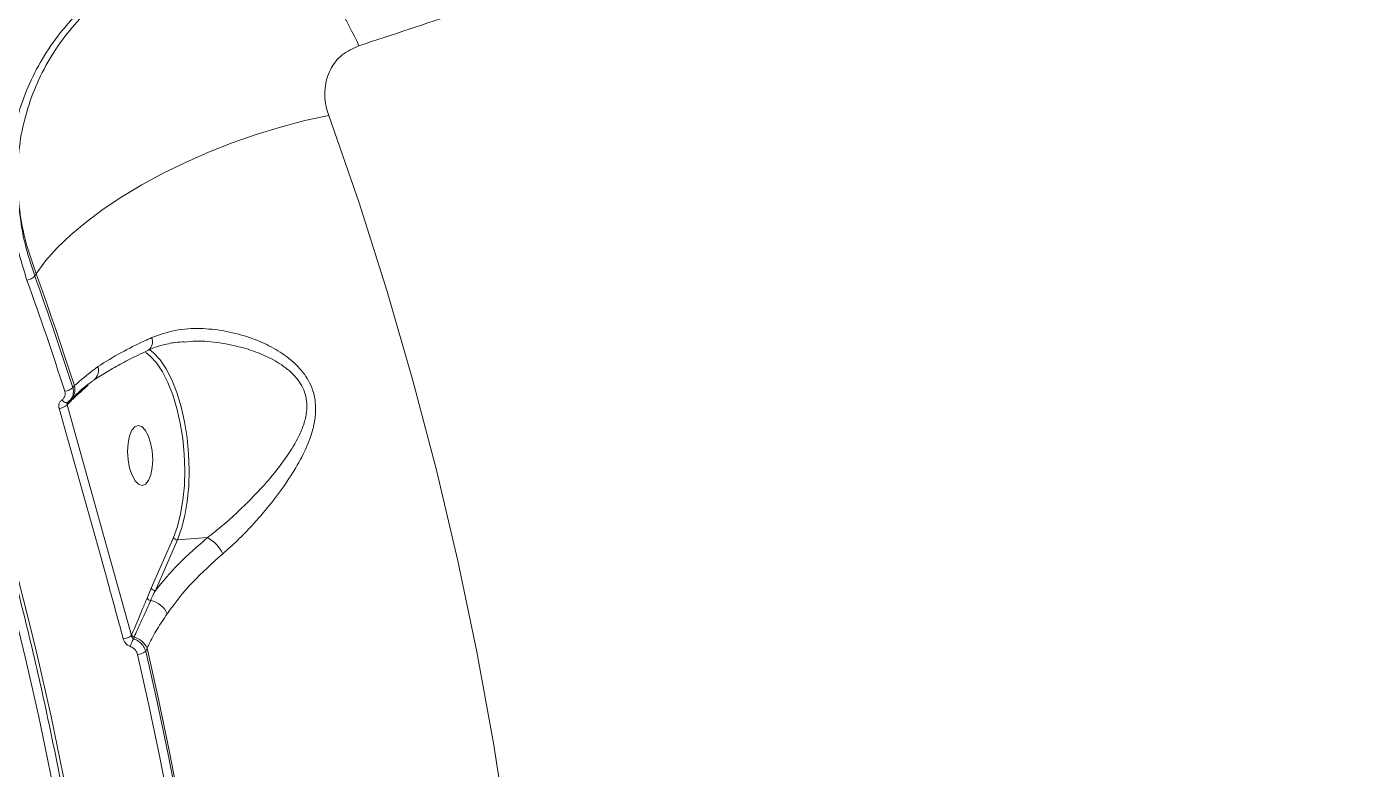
# Model space of a CAD drawing. Header units: millimetres. Extents: x -8607 to 7621, y -5747 to 4382.
# Drawn here: x 5520 to 5717.6, y -117.5 to -6.4 of the extents above; entities that cross this region are included whole.
import ezdxf

# ---------------------------------------------------------------- set-up
doc = ezdxf.new("R2010")
doc.units = ezdxf.units.MM
doc.layers.add('DIKOM_ОБЪЕКТ', color=7, linetype='Continuous')

msp = doc.modelspace()

# ---------------------------------------------------------------- linework, layer by layer
at = {"layer": 'DIKOM_ОБЪЕКТ', "color": 7, "linetype": 'Continuous', "lineweight": 15}
for p, q in [((5521.431, -43.36), (5521.225, -43.715)), ((5526.904, -60.376), (5527.149, -60.138)), ((5526.198, -62.824), (5526.065, -62.955)), ((5526.065, -62.955), (5535.672, -97.459)), ((5526.119, -62.614), (5526.136, -62.604)), ((5526.135, -62.602), (5526.172, -62.572)), ((5526.428, -62.323), (5526.172, -62.572)), ((5526.452, -62.348), (5526.645, -62.159)), ((5538.649, -90.383), (5541.956, -82.811)), ((5547.053, -82.832), (5542.566, -83.161)), ((5542.566, -83.161), (5539.258, -90.733)), ((5538.025, -91.875), (5538.649, -90.383)), ((5535.672, -97.459), (5535.708, -97.378)), ((5536.089, -97.699), (5535.977, -97.956)), ((5538.017, -99.383), (5537.824, -99.815))]:
    msp.add_line(p, q, dxfattribs=at)
at = {"layer": 'DIKOM_ОБЪЕКТ', "color": 7, "linetype": 'Continuous', "lineweight": 15, "flags": 128}
for points in [[(5565.196, -19.683), (5561.615, -20.474), (5557.994, -21.432), (5554.364, -22.546), (5550.76, -23.807), (5547.213, -25.204), (5543.757, -26.723), (5540.423, -28.35), (5537.241, -30.072), (5534.24, -31.871), (5531.448, -33.733), (5528.891, -35.639), (5526.59, -37.572), (5524.568, -39.515), (5522.843, -41.451), (5521.431, -43.36)], [(5565.196, -19.683), (5569.734, -32.784), (5573.936, -46.001), (5577.801, -59.329), (5581.327, -72.759), (5584.511, -86.283), (5587.353, -99.896), (5589.85, -113.588), (5592, -127.353), (5593.804, -141.182), (5595.259, -155.07), (5596.366, -169.006), (5597.123, -182.985), (5597.53, -196.999), (5597.586, -211.039)], [(5527.149, -60.138), (5526.467, -58.029), (5525.775, -55.924), (5525.074, -53.821), (5524.364, -51.723), (5523.644, -49.627), (5522.916, -47.535), (5522.178, -45.446), (5521.431, -43.36)], [(5541.956, -82.811), (5542.56, -81.17), (5543.041, -79.296), (5543.39, -77.23), (5543.599, -75.018), (5543.663, -72.708), (5543.581, -70.35), (5543.354, -67.996), (5542.988, -65.698), (5542.49, -63.506), (5541.872, -61.468), (5541.147, -59.628), (5540.331, -58.028), (5539.441, -56.701), (5538.498, -55.677), (5537.829, -55.161)], [(5538.319, -54.653), (5538.999, -55.179), (5539.972, -56.235), (5540.89, -57.603), (5541.731, -59.254), (5542.479, -61.151), (5543.117, -63.253), (5543.63, -65.514), (5544.007, -67.884), (5544.241, -70.311), (5544.326, -72.743), (5544.26, -75.125), (5544.045, -77.406), (5543.685, -79.536), (5543.188, -81.469), (5542.566, -83.161)], [(5525.289, -62.242), (5525.406, -62.367), (5525.529, -62.474), (5525.654, -62.557), (5525.777, -62.616), (5525.894, -62.647), (5526.001, -62.65), (5526.095, -62.625), (5526.135, -62.602)], [(5535.417, -72.437), (5535.19, -71.213), (5535.108, -69.935), (5535.178, -68.706), (5535.394, -67.625), (5535.74, -66.78), (5536.186, -66.239), (5536.697, -66.047), (5537.232, -66.218), (5537.746, -66.739), (5538.199, -67.567), (5538.554, -68.637), (5538.781, -69.86), (5538.864, -71.138), (5538.794, -72.367), (5538.577, -73.448), (5538.232, -74.293), (5537.785, -74.834), (5537.274, -75.026), (5536.74, -74.855), (5536.225, -74.334), (5535.772, -73.506), (5535.417, -72.437)], [(5546.975, -161.572), (5546.089, -153.832), (5545.085, -146.112), (5543.964, -138.414), (5542.726, -130.738), (5541.37, -123.087), (5539.897, -115.462), (5538.308, -107.865), (5536.603, -100.297)], [(5537.824, -99.815), (5539.533, -107.4), (5541.125, -115.014), (5542.601, -122.656), (5543.96, -130.324), (5545.201, -138.017), (5546.325, -145.732), (5547.331, -153.47), (5548.219, -161.227)], [(5548.465, -161.105), (5547.574, -153.308), (5546.565, -145.532), (5545.436, -137.777), (5544.189, -130.045), (5542.823, -122.339), (5541.339, -114.658), (5539.737, -107.006), (5538.017, -99.383)]]:
    msp.add_lwpolyline(points, dxfattribs=at)
at = {"layer": 'DIKOM_ОБЪЕКТ', "color": 7, "linetype": 'Continuous', "lineweight": 15}
for centre, radius, start, end in [((5039.395, -213.91), 493.564, 352.95954, 26.25486), ((5039.617, -214.205), 495.214, 352.9651, 26.2493), ((5505.734, -39.495), 70.769, 25.27322, 35.54394), ((5519.823, -42.442), 1.893, 276.61068, 317.74225), ((5050.775, -213.57), 498.855, 17.81516, 19.83252), ((5050.908, -213.341), 499.97, 17.81516, 19.83252), ((5537.137, -53.496), 1.695, 309.79856, 20.0006), ((5528.821, -57.793), 1.934, 308.76744, 16.628), ((5525.551, -59.078), 1.876, 274.8079, 316.18403), ((5525.13, -60.708), 2.098, 316.22404, 15.77653), ((5524.768, -61.682), 1.817, 272.77076, 315.52354), ((5526.597, -62.721), 0.411, 135.64897, 194.43531), ((5542.522, -82.532), 0.63, 206.21858, 274.02549), ((5544.625, -87.428), 5.197, 24.84125, 62.15505), ((5539.214, -90.104), 0.63, 206.21858, 274.02549), ((5538.588, -91.579), 0.636, 207.73153, 267.61477), ((5537.742, -95.787), 3.666, 25.59323, 77.08257), ((5534.367, -96.068), 1.908, 272.69257, 313.18394), ((5540.841, -100.523), 5.5, 152.17651, 165.14258), ((5536.251, -97.12), 0.602, 205.35492, 254.38565), ((5535.275, -100.577), 2.991, 23.53327, 74.19998), ((5536.583, -98.46), 1.837, 270.64077, 312.49356)]:
    msp.add_arc(centre, radius, start, end, dxfattribs=at)
for points, knots in [([(5979.519, 303.035), (5979.196, 301.545), (5978.121, 296.602), (5975.137, 287.8), (5970.6, 276.668), (5965.672, 266.731), (5960.895, 258.181), (5956.613, 251.105), (5951.954, 243.941), (5946.943, 236.73), (5941.599, 229.492), (5935.925, 222.226), (5929.902, 214.905), (5923.55, 207.556), (5916.887, 200.197), (5908.777, 191.626), (5898.999, 181.816), (5887.459, 170.899), (5875.404, 160.105), (5863.054, 149.606), (5850.331, 139.305), (5837.369, 129.287), (5823.658, 119.157), (5809.193, 108.945), (5794.045, 98.739), (5778.639, 88.822), (5763.24, 79.344), (5747.729, 70.21), (5732.254, 61.484), (5716.201, 52.822), (5699.588, 44.26), (5682.52, 35.887), (5665.483, 27.938), (5648.752, 20.522), (5632.186, 13.557), (5615.926, 7.08), (5600.091, 1.128), (5584.7, -4.35), (5574.722, -7.636), (5569.728, -9.281)], [0, 0, 0, 0, 0.0148677, 0.0493362, 0.0839666, 0.1187085, 0.1394457, 0.1601829, 0.1810161, 0.2018492, 0.2223988, 0.2429483, 0.2635911, 0.2842339, 0.3047212, 0.3252314, 0.3558504, 0.3865461, 0.4163259, 0.4461761, 0.4748659, 0.5036186, 0.5318887, 0.5625578, 0.5933036, 0.6231317, 0.6530303, 0.6817663, 0.7105651, 0.7388804, 0.7696257, 0.8004477, 0.8303496, 0.8603219, 0.8891283, 0.9179977, 0.946382, 0.9731658, 1, 1, 1, 1]), ([(5517.373, -29.591), (5517.455, -27.683), (5517.607, -24.166), (5518.743, -19.26), (5520.361, -14.843), (5522.563, -10.69), (5525.327, -6.85), (5528.604, -3.351), (5532.36, -0.218), (5536.574, 2.493), (5541.153, 4.808), (5544.479, 5.962), (5546.14, 6.538)], [0, 0, 0, 0, 0.1166812, 0.2150846, 0.3137979, 0.4122009, 0.510061, 0.6082268, 0.7060845, 0.8039539, 0.9021323, 1, 1, 1, 1]), ([(5546.711, 6.172), (5545.087, 5.608), (5541.834, 4.479), (5537.355, 2.211), (5533.234, -0.446), (5529.562, -3.518), (5526.36, -6.948), (5523.66, -10.714), (5521.511, -14.787), (5519.933, -19.12), (5518.826, -23.932), (5518.682, -27.381), (5518.604, -29.253)], [0, 0, 0, 0, 0.0977724, 0.195857, 0.2936314, 0.3914579, 0.4895939, 0.587424, 0.6858965, 0.7846799, 0.8831543, 1, 1, 1, 1]), ([(5483.174, 4.911), (5484.131, 2.963), (5486.909, -2.692), (5491.29, -12.156), (5496.219, -23.518), (5500.853, -35.006), (5505.195, -46.61), (5509.24, -58.324), (5512.988, -70.142), (5516.435, -82.057), (5519.58, -94.063), (5522.421, -106.154), (5524.957, -118.322), (5527.187, -130.562), (5529.108, -142.866), (5530.721, -155.227), (5532.023, -167.64), (5533.015, -180.098), (5533.696, -192.593), (5534.066, -205.118), (5534.124, -217.668), (5533.87, -230.234), (5533.305, -242.811), (5532.426, -255.391), (5531.44, -265.935), (5530.706, -272.281), (5530.457, -274.438)], [0, 0, 0, 0, 0.0228181, 0.0662199, 0.1096223, 0.1530249, 0.1964274, 0.2398298, 0.2832323, 0.3266346, 0.3700369, 0.4134391, 0.4568412, 0.5002431, 0.5436449, 0.5870465, 0.630448, 0.6738492, 0.7172503, 0.7606512, 0.8040518, 0.8474522, 0.8908524, 0.9342523, 0.977652, 1, 1, 1, 1]), ([(5569.728, -9.281), (5568.837, -9.683), (5567.025, -10.5), (5565.274, -12.827), (5564.48, -15.63), (5564.655, -18.017), (5565.087, -19.347), (5565.196, -19.683)], [0, 0, 0, 0, 0.2187085, 0.4447818, 0.6794098, 0.9191985, 1, 1, 1, 1]), ([(5520.041, -44.323), (5519.289, -41.898), (5518.152, -38.23), (5517.477, -33.298), (5517.408, -30.829), (5517.373, -29.591)], [0, 0, 0, 0, 0.4927604, 0.7454691, 1, 1, 1, 1]), ([(5521.431, -43.36), (5520.876, -41.768), (5519.785, -38.636), (5518.842, -33.895), (5518.684, -30.806), (5518.604, -29.253)], [0, 0, 0, 0, 0.3395438, 0.667762, 1, 1, 1, 1]), ([(5518.604, -29.253), (5518.726, -31.619), (5518.912, -35.198), (5520.007, -40.05), (5520.818, -42.491), (5521.225, -43.715)], [0, 0, 0, 0, 0.4928082, 0.7454985, 1, 1, 1, 1]), ([(5530.674, -57.239), (5531.799, -56.538), (5533.88, -55.243), (5536.763, -53.807), (5538.373, -53.078), (5538.73, -52.917)], [0, 0, 0, 0, 0.4786869, 0.8843747, 1, 1, 1, 1]), ([(5538.73, -52.917), (5539.871, -52.508), (5542.199, -51.674), (5544.883, -51.535), (5547.47, -51.615), (5549.958, -51.907), (5553.284, -52.803), (5556.305, -54.083), (5558.592, -55.469), (5560.347, -56.947), (5561.517, -58.278), (5562.385, -59.689), (5562.947, -61.107), (5563.242, -62.623), (5563.272, -64.341), (5562.968, -66.254), (5562.175, -68.749), (5560.777, -71.635), (5558.733, -74.871), (5556.347, -78.049), (5553.913, -80.86), (5551.553, -83.294), (5550.083, -84.591), (5549.341, -85.244)], [0, 0, 0, 0, 0.07129456, 0.14548305, 0.15108951, 0.21660779, 0.28345134, 0.33709108, 0.39168546, 0.42501799, 0.45895572, 0.48587327, 0.51344934, 0.5404095, 0.56809058, 0.60421164, 0.64125135, 0.70234811, 0.76499262, 0.83029754, 0.89690598, 0.94800648, 1, 1, 1, 1]), ([(5530.055, -59.301), (5530.151, -59.232), (5530.812, -58.76), (5532.293, -57.859), (5534.515, -56.614), (5536.511, -55.593), (5537.822, -55.002), (5538.229, -54.819)], [0, 0, 0, 0, 0.0460502, 0.3184573, 0.5948296, 0.8741925, 1, 1, 1, 1]), ([(5538.209, -54.811), (5538.245, -54.792), (5538.85, -54.461), (5540.204, -54.056), (5541.957, -53.636), (5543.124, -53.566), (5543.563, -53.54)], [0, 0, 0, 0, 0.02312271, 0.38940232, 0.77052021, 1, 1, 1, 1]), ([(5547.053, -82.832), (5547.8, -82.246), (5549.306, -81.065), (5551.731, -78.889), (5554.291, -76.361), (5556.801, -73.556), (5559.021, -70.668), (5560.569, -68.136), (5561.509, -65.896), (5562.022, -63.783), (5561.879, -61.322), (5560.7, -59.224), (5559.236, -57.769), (5557.509, -56.519), (5555.229, -55.363), (5552.238, -54.324), (5548.912, -53.652), (5545.907, -53.348), (5544.156, -53.533), (5543.568, -53.596)], [0, 0, 0, 0, 0.0596027, 0.12019, 0.1963028, 0.2737792, 0.343636, 0.4149007, 0.4544467, 0.4949695, 0.5525463, 0.6100438, 0.646403, 0.6836886, 0.7446215, 0.8067904, 0.8830759, 0.9606811, 1, 1, 1, 1]), ([(5527.149, -60.138), (5527.264, -60.029), (5528.238, -59.105), (5529.532, -58.114), (5530.674, -57.239)], [0, 0, 0, 0, 0.1178594, 1, 1, 1, 1]), ([(5525.289, -62.242), (5525.399, -62.152), (5525.618, -61.971), (5525.775, -61.572), (5525.783, -61.216), (5525.725, -61.008), (5525.708, -60.947)], [0, 0, 0, 0, 0.29273574, 0.58510658, 0.87883793, 1, 1, 1, 1]), ([(5529.192, -60.024), (5528.454, -60.692), (5527.451, -61.601), (5526.46, -62.568), (5526.198, -62.824)], [0, 0, 0, 0, 0.7353037, 1, 1, 1, 1]), ([(5526.904, -60.376), (5526.93, -60.48), (5527.019, -60.835), (5526.989, -61.436), (5526.783, -62.014), (5526.516, -62.246), (5526.428, -62.323)], [0, 0, 0, 0, 0.142044, 0.4867297, 0.8302444, 1, 1, 1, 1]), ([(5526.666, -62.147), (5526.901, -61.918), (5527.503, -61.332), (5528.617, -60.315), (5529.573, -59.638), (5530.037, -59.31)], [0, 0, 0, 0, 0.2484018, 0.6358586, 1, 1, 1, 1]), ([(5524.856, -63.496), (5524.844, -63.449), (5524.795, -63.254), (5524.802, -62.912), (5524.959, -62.512), (5525.179, -62.332), (5525.289, -62.242)], [0, 0, 0, 0, 0.0963825, 0.3985513, 0.6990818, 1, 1, 1, 1]), ([(5526.124, -62.619), (5526.107, -62.633), (5526.056, -62.677), (5526.028, -62.782), (5526.036, -62.883), (5526.059, -62.941), (5526.065, -62.955)], [0, 0, 0, 0, 0.1681978, 0.5203886, 0.8830186, 1, 1, 1, 1]), ([(5534.456, -97.973), (5534.296, -97.38), (5533.492, -94.414), (5530.341, -82.854), (5527.267, -72.004), (5524.856, -63.496)], [0, 0, 0, 0, 0.0512253, 0.2561273, 1, 1, 1, 1]), ([(5539.258, -90.733), (5540.374, -89.388), (5542.63, -86.668), (5545.568, -84.12), (5547.053, -82.832)], [0, 0, 0, 0, 0.49476556, 1, 1, 1, 1]), ([(5549.341, -85.244), (5547.773, -86.661), (5544.589, -89.534), (5542.142, -92.622), (5541.054, -94.195), (5541.048, -94.204)], [0, 0, 0, 0, 0.49139441, 0.99706648, 1, 1, 1, 1]), ([(5539.258, -90.733), (5539.154, -90.947), (5538.917, -91.435), (5538.689, -91.935), (5538.561, -92.214)], [0, 0, 0, 0, 0.4403356, 1, 1, 1, 1]), ([(5535.708, -97.378), (5536.262, -96.094), (5537.044, -94.282), (5537.804, -92.418), (5538.025, -91.875)], [0, 0, 0, 0, 0.7088229, 1, 1, 1, 1]), ([(5538.561, -92.214), (5538.461, -92.434), (5537.961, -93.533), (5537.123, -95.362), (5536.418, -96.957), (5536.089, -97.699)], [0, 0, 0, 0, 0.1178903, 0.5894817, 1, 1, 1, 1]), ([(5541.048, -94.204), (5540.526, -94.972), (5539.476, -96.514), (5538.538, -98.218), (5538.103, -99.192), (5538.017, -99.383)], [0, 0, 0, 0, 0.4438965, 0.8911134, 1, 1, 1, 1]), ([(5535.525, -99.113), (5535.498, -99.103), (5535.313, -99.031), (5534.988, -98.828), (5534.63, -98.438), (5534.514, -98.128), (5534.456, -97.973)], [0, 0, 0, 0, 0.0523938, 0.3650475, 0.6827341, 1, 1, 1, 1]), ([(5535.672, -97.459), (5535.684, -97.526), (5535.707, -97.659), (5535.806, -97.829), (5535.908, -97.921), (5535.968, -97.952), (5535.977, -97.956)], [0, 0, 0, 0, 0.3345066, 0.654902, 0.9517867, 1, 1, 1, 1]), ([(5535.977, -97.956), (5536.048, -97.983), (5536.383, -98.108), (5536.945, -98.457), (5537.539, -99.083), (5537.729, -99.571), (5537.824, -99.815)], [0, 0, 0, 0, 0.0813858, 0.3857913, 0.6937318, 1, 1, 1, 1]), ([(5536.603, -100.297), (5536.551, -100.141), (5536.446, -99.83), (5536.1, -99.431), (5535.768, -99.209), (5535.567, -99.13), (5535.525, -99.113)], [0, 0, 0, 0, 0.30774, 0.6158747, 0.9190999, 1, 1, 1, 1])]:
    msp.add_open_spline(points, degree=3, knots=knots, dxfattribs=at)

doc.saveas('drawing.dxf')
